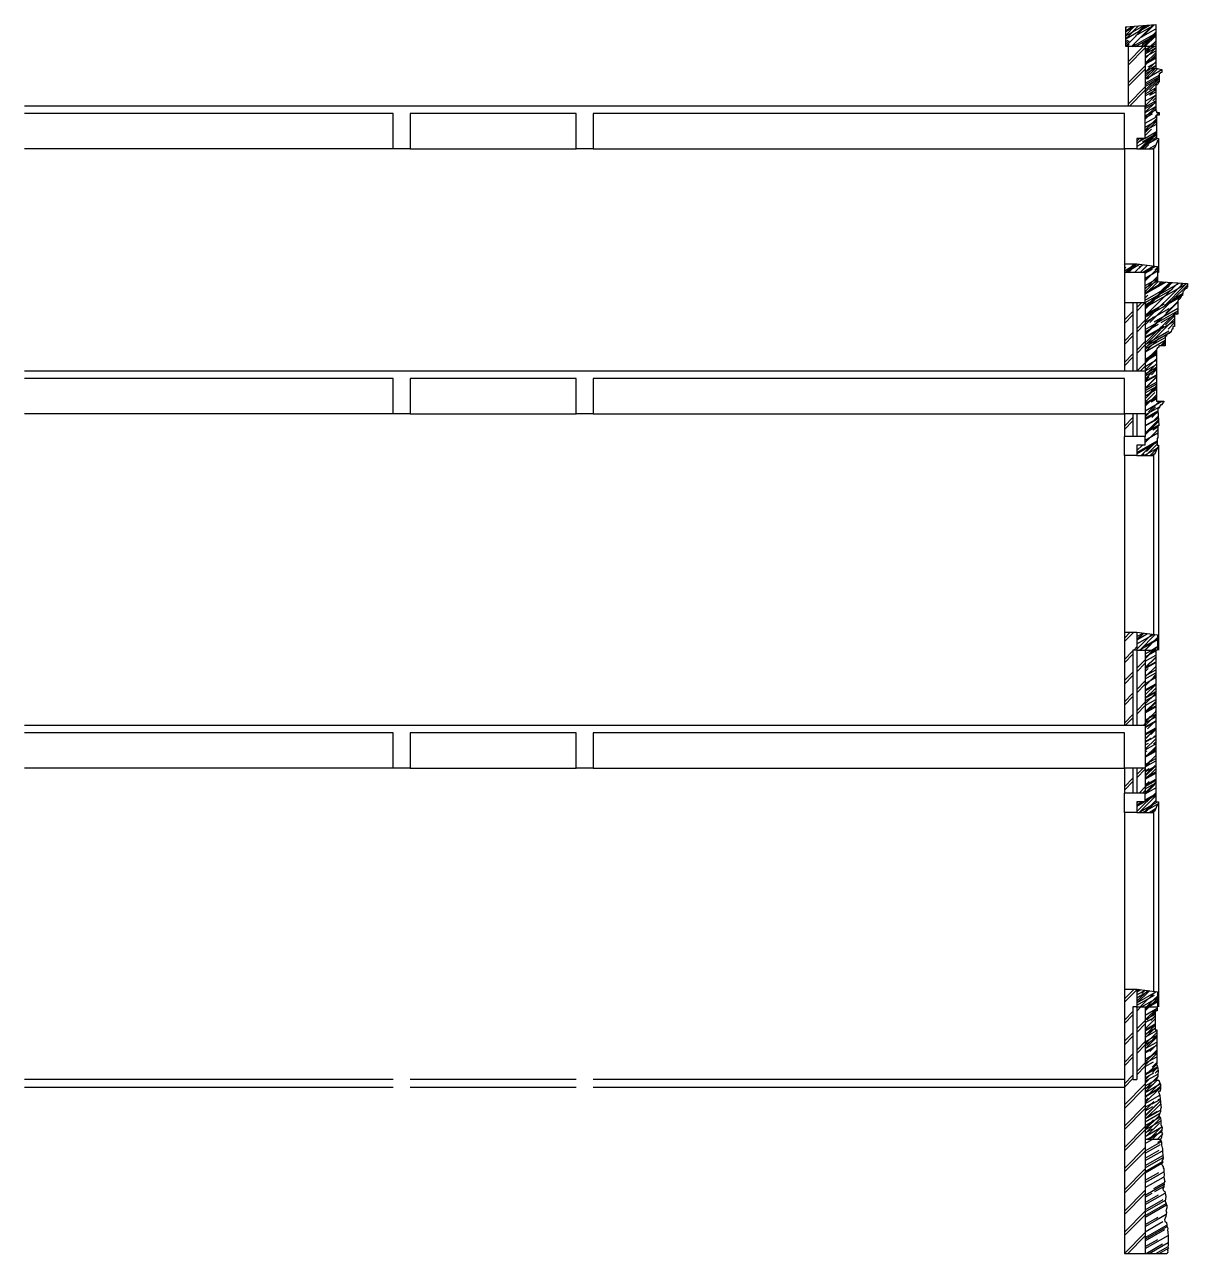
# Model space of a CAD drawing. Header units: millimetres. Extents: x -242071 to 82444, y -53139 to 112036.
# Drawn here: x 66934 to 82444, y -6495 to 9888 of the extents above; entities that cross this region are included whole.
import ezdxf

# ---------------------------------------------------------------- set-up
doc = ezdxf.new("R2010")
doc.units = ezdxf.units.MM
for name, color, linetype in [('Ceilings', 8, 'Continuous'), ('Hatch_Builders_work', 1, 'Continuous'), ('Structural_frames', 3, 'Continuous'), ('Walls_brick_block_etc', 3, 'Continuous')]:
    doc.layers.add(name, color=color, linetype=linetype)
pattern_1 = [(45, (81723.19, 9904.56), (107.7631, 287.3682), [1905, -254, 635, -127]), (45, (81797.72, 10068.9), (-209.24, 29.6348), [381, -41.91, 762, -95.25]), (45, (81691.756, 10025.79), (406.8056, 527.14103), [1016, -177.8, 508, -127])]
pattern_2 = [(45, (-201521.83, -37369.88), (-141.42136, 141.42136), []), (45, (-201544.46, -37347.25), (-141.42136, 141.42136), [])]
pattern_3 = [(30, (-201521.83, -37369.88), (178.4675, 249.685226), [1905, -254, 635, -127]), (30, (-201407.3, -37230.43), (-194.44023, 82.78035), [381, -41.91, 762, -95.25]), (30, (-201520.816, -37244.64), (529.378177, 403.890102), [1016, -177.8, 508, -127])]

msp = doc.modelspace()

# ---------------------------------------------------------------- hatches: boundary and pattern name
at = {"layer": 'Hatch_Builders_work', "linetype": 'Continuous', "lineweight": -3}
h = msp.add_hatch(dxfattribs=at)
h.set_pattern_fill('AR-RROOF', color=1, scale=5, angle=45)
h.set_pattern_definition([(45, (101737.14, 50649.18), (107.76307, 287.3682), [1905, -254, 635, -127]), (45, (101811.68, 50813.52), (-209.23997, 29.63485), [381, -41.91, 762, -95.25]), (45, (101705.71, 50770.41), (406.8056, 527.14103), [1016, -177.8, 508, -127])])
h.paths.add_polyline_path([(82021.7, 9594.5), (82021.7, 9888.4), (81620.7, 9856.4), (81620.7, 9594.5)])
h = msp.add_hatch(dxfattribs=at)
h.set_pattern_fill('AR-RROOF', color=1, scale=5, angle=30)
h.set_pattern_definition([(30, (-201521.83, -37369.88), (178.4675, 249.685226), [1905, -254, 635, -127]), (30, (-201407.3, -37230.43), (-194.44023, 82.78035), [381, -41.91, 762, -95.25]), (30, (-201520.816, -37244.64), (529.378177, 403.890102), [1016, -177.8, 508, -127])])
h.paths.add_polyline_path([(82021.7, 9594.5), (82021.7, 9888.4), (81620.7, 9856.4), (81620.7, 9594.5)])
h = msp.add_hatch(dxfattribs=at)
h.set_pattern_fill('BRICKPLAN', color=1, scale=200, angle=45)
h.set_pattern_definition(pattern_2)
h.paths.add_polyline_path([(81882.7, 8802.4), (81882.7, 9594.5), (81652.7, 9594.5), (81652.7, 8802.4)])
h = msp.add_hatch(dxfattribs=at)
h.set_pattern_fill('AR-RROOF', color=1, scale=5, angle=45)
h.set_pattern_definition(pattern_1)
h.paths.add_polyline_path([(81991.9, 8230.9), (81991.9, 8242.7), (82003.2, 8242.7), (82040, 8324.6), (82040, 8336.9), (82057.5, 8336.9), (82057.5, 8370.2), (82033.7, 8370.2), (82033.7, 8678.9), (82065.8, 8678.9), (82065.8, 8717.9), (82033.9, 8717.9), (82033.9, 8740.2), (82021.7, 8740.2), (82021.7, 9065.8), (82021.7, 9069.9), (82021.7, 9085.8), (82038.8, 9085.8), (82043.3, 9087.4), (82055.1, 9108.4), (82055.1, 9120.2), (82067.5, 9120.2), (82067.5, 9235.3), (82080.7, 9235.3), (82080.7, 9244.7), (82103.2, 9247.8), (82103.2, 9290.9), (82021.7, 9306.6), (82021.7, 9594.5), (81882.7, 9594.5), (81882.7, 8802.4), (81882.7, 8370.2), (81770.7, 8370.2), (81770.7, 8230.9)])
h = msp.add_hatch(dxfattribs=at)
h.set_pattern_fill('AR-RROOF', color=1, scale=100, angle=45)
h.set_pattern_definition([(45, (81723.2, 9904.6), (2155.3, 5747.4), [38100, -5080, 12700, -2540]), (45, (83214, 13191.3), (-4184.8, 592.7), [7620, -838.2, 15240, -1905]), (45, (81094.6, 12329.2), (8136.1, 10542.8), [20320, -3556, 10160, -2540])])
h.paths.add_polyline_path([(81991.9, 8230.9), (81991.9, 8242.7), (82003.2, 8242.7), (82040, 8324.6), (82040, 8336.9), (82057.5, 8336.9), (82057.5, 8370.2), (82033.7, 8370.2), (82033.7, 8678.9), (82065.8, 8678.9), (82065.8, 8717.9), (82033.9, 8717.9), (82033.9, 8740.2), (82021.7, 8740.2), (82021.7, 9065.8), (82021.7, 9069.9), (82021.7, 9085.8), (82038.8, 9085.8), (82043.3, 9087.4), (82055.1, 9108.4), (82055.1, 9120.2), (82067.5, 9120.2), (82067.5, 9235.3), (82080.7, 9235.3), (82080.7, 9244.7), (82103.2, 9247.8), (82103.2, 9290.9), (82021.7, 9306.6), (82021.7, 9594.5), (81882.7, 9594.5), (81882.7, 8802.4), (81882.7, 8370.2), (81770.7, 8370.2), (81770.7, 8230.9)])
h = msp.add_hatch(dxfattribs=at)
h.set_pattern_fill('AR-RROOF', color=1, scale=5, angle=30)
h.set_pattern_definition(pattern_3)
h.paths.add_polyline_path([(81991.9, 8230.9), (81991.9, 8242.7), (82003.2, 8242.7), (82040, 8324.6), (82040, 8336.9), (82057.5, 8336.9), (82057.5, 8370.2), (82033.7, 8370.2), (82033.7, 8678.9), (82065.8, 8678.9), (82065.8, 8717.9), (82033.9, 8717.9), (82033.9, 8740.2), (82021.7, 8740.2), (82021.7, 9065.8), (82021.7, 9069.9), (82021.7, 9085.8), (82038.8, 9085.8), (82043.3, 9087.4), (82055.1, 9108.4), (82055.1, 9120.2), (82067.5, 9120.2), (82067.5, 9235.3), (82080.7, 9235.3), (82080.7, 9244.7), (82103.2, 9247.8), (82103.2, 9290.9), (82021.7, 9306.6), (82021.7, 9594.5), (81882.7, 9594.5), (81882.7, 8802.4), (81882.7, 8370.2), (81770.7, 8370.2), (81770.7, 8230.9)])
h = msp.add_hatch(dxfattribs=at)
h.set_pattern_fill('AR-RROOF', color=1, scale=5, angle=45)
h.set_pattern_definition(pattern_1)
h.paths.add_polyline_path([(82040, 4236.8), (82040, 4249.1), (82057.5, 4249.1), (82057.5, 4282.3), (82039.6, 4282.3), (82039.6, 4373.3), (82050.3, 4373.3), (82050.3, 4540.3), (82064.1, 4540.3), (82049.8, 4753.4), (82050.8, 4772.9), (82064.1, 4772.9), (82074.3, 4796.4), (82074.3, 4806.7), (82086.6, 4806.7), (82086.6, 4819), (82098.9, 4821), (82114.3, 4840.5), (82116.9, 4852.9), (82127.6, 4852.8), (82127.6, 4868.8), (82033.7, 4868.8), (82033.7, 5536.7), (82033.7, 5546.2), (82035.3, 5565.9), (82044.2, 5576.8), (82062.2, 5586.5), (82062.2, 5604.5), (82075.2, 5604.5), (82148.1, 5604.5), (82148.1, 5733.8), (82166, 5733.8), (82166, 5755.5), (82200.6, 5769.6), (82228.8, 5794), (82236.7, 5829.2), (82250, 5829.2), (82250, 5863.2), (82274, 5863.2), (82274, 6028.6), (82315.9, 6028.6), (82315.9, 6210.9), (82322.6, 6210.9), (82322.6, 6224.1), (82333.2, 6224.1), (82347.8, 6235), (82353.2, 6252.8), (82361.5, 6252.8), (82361.5, 6276.3), (82377.9, 6276.3), (82380.9, 6326.5), (82420.9, 6369.6), (82436.3, 6369.6), (82436.3, 6389), (82444.4, 6389), (82444.4, 6434.6), (82045.4, 6462.7), (82045.4, 6661.4), (81770.7, 6696.6), (81603.3, 6696.6), (81603.3, 6584.6), (81882.7, 6584.6), (81882.7, 6184.6), (81882.7, 5271.4), (81882.7, 4699.9), (81882.7, 4397.3), (81882.7, 4282.3), (81770.7, 4282.3), (81770.7, 4143.1), (81991.9, 4143.1), (81991.9, 4154.8), (82003.2, 4154.8)])
h = msp.add_hatch(dxfattribs=at)
h.set_pattern_fill('AR-RROOF', color=1, scale=5, angle=30)
h.set_pattern_definition(pattern_3)
h.paths.add_polyline_path([(82040, 4236.8), (82040, 4249.1), (82057.5, 4249.1), (82057.5, 4282.3), (82039.6, 4282.3), (82039.6, 4373.3), (82050.3, 4373.3), (82050.3, 4540.3), (82064.1, 4540.3), (82049.8, 4753.4), (82050.8, 4772.9), (82064.1, 4772.9), (82074.3, 4796.4), (82074.3, 4806.7), (82086.6, 4806.7), (82086.6, 4819), (82098.9, 4821), (82114.3, 4840.5), (82116.9, 4852.9), (82127.6, 4852.8), (82127.6, 4868.8), (82033.7, 4868.8), (82033.7, 5536.7), (82033.7, 5546.2), (82035.3, 5565.9), (82044.2, 5576.8), (82062.2, 5586.5), (82062.2, 5604.5), (82075.2, 5604.5), (82148.1, 5604.5), (82148.1, 5733.8), (82166, 5733.8), (82166, 5755.5), (82200.6, 5769.6), (82228.8, 5794), (82236.7, 5829.2), (82250, 5829.2), (82250, 5863.2), (82274, 5863.2), (82274, 6028.6), (82315.9, 6028.6), (82315.9, 6210.9), (82322.6, 6210.9), (82322.6, 6224.1), (82333.2, 6224.1), (82347.8, 6235), (82353.2, 6252.8), (82361.5, 6252.8), (82361.5, 6276.3), (82377.9, 6276.3), (82380.9, 6326.5), (82420.9, 6369.6), (82436.3, 6369.6), (82436.3, 6389), (82444.4, 6389), (82444.4, 6434.6), (82045.4, 6462.7), (82045.4, 6661.4), (81770.7, 6696.6), (81603.3, 6696.6), (81603.3, 6584.6), (81882.7, 6584.6), (81882.7, 6184.6), (81882.7, 5271.4), (81882.7, 4699.9), (81882.7, 4397.3), (81882.7, 4282.3), (81770.7, 4282.3), (81770.7, 4143.1), (81991.9, 4143.1), (81991.9, 4154.8), (82003.2, 4154.8)])
h = msp.add_hatch(dxfattribs=at)
h.set_pattern_fill('BRICKPLAN', color=1, scale=200, angle=45)
h.set_pattern_definition(pattern_2)
h.paths.add_polyline_path([(81718.3, 5271.4), (81718.3, 6184.6), (81603.3, 6184.6), (81603.3, 5271.4)])
h = msp.add_hatch(dxfattribs=at)
h.set_pattern_fill('BRICKPLAN', color=1, scale=200, angle=45)
h.set_pattern_definition(pattern_2)
h.paths.add_polyline_path([(81882.7, 5271.4), (81882.7, 6184.6), (81767.7, 6184.6), (81767.7, 5271.4)])
h = msp.add_hatch(dxfattribs=at)
h.set_pattern_fill('BRICKPLAN', color=1, scale=200, angle=45)
h.set_pattern_definition(pattern_2)
h.paths.add_polyline_path([(81718.3, 4397.3), (81718.3, 4699.9), (81603.3, 4699.9), (81603.3, 4397.3)])
h = msp.add_hatch(dxfattribs=at)
h.set_pattern_fill('BRICKPLAN', color=1, scale=200, angle=45)
h.set_pattern_definition(pattern_2)
h.paths.add_polyline_path([(81718.3, 547.4), (81718.3, 1548.5), (81770.7, 1548.5), (81770.7, 1786.7), (81603.3, 1786.7), (81603.3, 547.4)])
h = msp.add_hatch(dxfattribs=at)
h.set_pattern_fill('AR-RROOF', color=1, scale=5, angle=45)
h.set_pattern_definition(pattern_1)
h.paths.add_polyline_path([(82021.7, 1548.5), (82045.4, 1548.5), (82045.4, 1751.5), (81770.7, 1786.7), (81770.7, 1548.5)])
h = msp.add_hatch(dxfattribs=at)
h.set_pattern_fill('AR-RROOF', color=1, scale=5, angle=30)
h.set_pattern_definition(pattern_3)
h.paths.add_polyline_path([(82021.7, 1548.5), (82045.4, 1548.5), (82045.4, 1751.5), (81770.7, 1786.7), (81770.7, 1548.5)])
h = msp.add_hatch(dxfattribs=at)
h.set_pattern_fill('BRICKPLAN', color=1, scale=200, angle=45)
h.set_pattern_definition(pattern_2)
h.paths.add_polyline_path([(81882.7, 547.4), (81882.7, 1548.5), (81770.7, 1548.5), (81767.7, 1548.5), (81767.7, 547.4)])
h = msp.add_hatch(dxfattribs=at)
h.set_pattern_fill('AR-RROOF', color=1, scale=5, angle=45)
h.set_pattern_definition(pattern_1)
h.paths.add_polyline_path([(81991.9, -614.2), (81991.9, -602.4), (82003.2, -602.4), (82040, -520.4), (82040, -508.2), (82057.5, -508.2), (82057.5, -474.9), (82021.7, -474.9), (82021.7, 1548.5), (81882.7, 1548.5), (81882.7, 547.4), (81882.7, -24.1), (81882.7, -359.9), (81882.7, -474.9), (81770.7, -474.9), (81770.7, -614.2)])
h = msp.add_hatch(dxfattribs=at)
h.set_pattern_fill('AR-RROOF', color=1, scale=5, angle=30)
h.set_pattern_definition(pattern_3)
h.paths.add_polyline_path([(81991.9, -614.2), (81991.9, -602.4), (82003.2, -602.4), (82040, -520.4), (82040, -508.2), (82057.5, -508.2), (82057.5, -474.9), (82021.7, -474.9), (82021.7, 1548.5), (81882.7, 1548.5), (81882.7, 547.4), (81882.7, -24.1), (81882.7, -359.9), (81882.7, -474.9), (81770.7, -474.9), (81770.7, -614.2)])
h = msp.add_hatch(dxfattribs=at)
h.set_pattern_fill('BRICKPLAN', color=1, scale=200, angle=45)
h.set_pattern_definition(pattern_2)
h.paths.add_polyline_path([(81718.3, -359.9), (81718.3, -24.1), (81603.3, -24.1), (81603.3, -359.9)])
h = msp.add_hatch(dxfattribs=at)
h.set_pattern_fill('BRICKPLAN', color=1, scale=200, angle=45)
h.set_pattern_definition(pattern_2)
h.paths.add_polyline_path([(81882.7, -359.9), (81882.7, -24.1), (81767.7, -24.1), (81767.7, -359.9)])
h = msp.add_hatch(dxfattribs=at)
h.set_pattern_fill('BRICKPLAN', color=1, scale=200, angle=45)
h.set_pattern_definition(pattern_2)
h.paths.add_polyline_path([(81882.7, -6494.7), (81882.7, -3208.7), (81770.7, -3208.7), (81767.7, -3208.7), (81767.7, -4176.6), (81718.3, -4176.6), (81718.3, -3208.7), (81770.7, -3208.7), (81770.7, -2970.5), (81603.3, -2970.5), (81603.3, -6494.7)])
h = msp.add_hatch(dxfattribs=at)
h.set_pattern_fill('AR-RROOF', color=1, scale=5, angle=45)
h.set_pattern_definition(pattern_1)
h.paths.add_polyline_path([(82045.4, -3208.7), (82045.4, -3005.7), (81770.7, -2970.5), (81770.7, -3208.7)])
h = msp.add_hatch(dxfattribs=at)
h.set_pattern_fill('AR-RROOF', color=1, scale=5, angle=30)
h.set_pattern_definition(pattern_3)
h.paths.add_polyline_path([(82045.4, -3208.7), (82045.4, -3005.7), (81770.7, -2970.5), (81770.7, -3208.7)])
h = msp.add_hatch(dxfattribs=at)
h.set_pattern_fill('AR-RROOF', color=1, scale=5, angle=45)
h.set_pattern_definition(pattern_1)
h.paths.add_polyline_path([(82083.8, -4974.2), (82099.8, -4950.2), (82099.8, -4922.1), (82111.8, -4900.1), (82099.8, -4880.1), (82101.8, -4850.1), (82107.8, -4812.1), (82089.8, -4778.1), (82091.8, -4726.1), (82085.8, -4690.1), (82065, -4660.1), (82071, -4636.1), (82083, -4604.1), (82083, -4572.1), (82093, -4548.1), (82089, -4526.1), (82087, -4472.1), (82079, -4432.1), (82077, -4390.1), (82063.6, -4348.4), (82058.9, -4344.3), (82058.9, -4336.8), (82071.7, -4336.8), (82080.7, -4322.7), (82084.5, -4299.6), (82083.7, -4269.9), (82083.2, -4239.8), (82072.9, -4211.1), (82061.7, -4185.5), (82030.8, -4184.3), (82030.8, -4176.6), (82051.3, -4142), (82051.3, -4108.7), (82052.1, -4063.5), (82048.3, -4028.6), (82044.4, -4007.6), (82037.2, -3979.4), (82020.8, -3972.8), (82035.6, -3972.8), (82035.6, -3512.1), (82015.9, -3512.1), (82015.9, -3260.3), (82039.1, -3260.3), (82039.1, -3208.7), (81882.7, -3208.7), (81882.7, -4974.2)])
h = msp.add_hatch(dxfattribs=at)
h.set_pattern_fill('AR-RROOF', color=1, scale=5, angle=30)
h.set_pattern_definition(pattern_3)
h.paths.add_polyline_path([(82083.8, -4974.2), (82099.8, -4950.2), (82099.8, -4922.1), (82111.8, -4900.1), (82099.8, -4880.1), (82101.8, -4850.1), (82107.8, -4812.1), (82089.8, -4778.1), (82091.8, -4726.1), (82085.8, -4690.1), (82065, -4660.1), (82071, -4636.1), (82083, -4604.1), (82083, -4572.1), (82093, -4548.1), (82089, -4526.1), (82087, -4472.1), (82079, -4432.1), (82077, -4390.1), (82063.6, -4348.4), (82058.9, -4344.3), (82058.9, -4336.8), (82071.7, -4336.8), (82080.7, -4322.7), (82084.5, -4299.6), (82083.7, -4269.9), (82083.2, -4239.8), (82072.9, -4211.1), (82061.7, -4185.5), (82030.8, -4184.3), (82030.8, -4176.6), (82051.3, -4142), (82051.3, -4108.7), (82052.1, -4063.5), (82048.3, -4028.6), (82044.4, -4007.6), (82037.2, -3979.4), (82020.8, -3972.8), (82035.6, -3972.8), (82035.6, -3512.1), (82015.9, -3512.1), (82015.9, -3260.3), (82039.1, -3260.3), (82039.1, -3208.7), (81882.7, -3208.7), (81882.7, -4974.2)])
h = msp.add_hatch(dxfattribs=at)
h.set_pattern_fill('AR-RROOF', color=1, scale=5, angle=30)
h.set_pattern_definition([(30, (-238113.88, -4498.6), (178.4675, 249.685226), [1905, -254, 635, -127]), (30, (-237999.35, -4359.15), (-194.44023, 82.78035), [381, -41.91, 762, -95.25]), (30, (-238112.86, -4373.36), (529.378177, 403.890102), [1016, -177.8, 508, -127])])
h.paths.add_polyline_path([(82171.2, -6494.7), (82184.6, -6478.3), (82179.4, -6462.9), (82184.6, -6450.6), (82178.4, -6439.4), (82190.7, -6423), (82183.5, -6408.6), (82188.7, -6390.2), (82185.6, -6362.5), (82188.7, -6342), (82187.6, -6307.2), (82185.6, -6267.3), (82184.6, -6205.9), (82179.4, -6183.4), (82181.5, -6157.8), (82171.2, -6133.2), (82168.2, -6114.7), (82163.4, -6080.8), (82144.9, -6063.3), (82136.7, -6044.9), (82149, -6023.4), (82156, -6002.8), (82167.2, -5946.8), (82156, -5929.2), (82168.8, -5887.6), (82168.8, -5855.6), (82148, -5798), (82157.6, -5734), (82144.5, -5670), (82132.1, -5664.9), (82126.7, -5656.9), (82117.6, -5639.1), (82114.6, -5628.5), (82131, -5608.1), (82127.9, -5590.6), (82134, -5575.3), (82129.9, -5554.8), (82141.2, -5536.4), (82133, -5506.6), (82127.9, -5471.8), (82135.1, -5445.2), (82130.3, -5402.3), (82131.3, -5387.9), (82130.9, -5369.1), (82117.2, -5345.3), (82120.2, -5331.2), (82105.8, -5318.4), (82100.6, -5299.7), (82114.9, -5272.1), (82104.7, -5255.7), (82114.9, -5246.4), (82121, -5214.7), (82114.9, -5193.2), (82116.9, -5174.7), (82110.8, -5148.1), (82110.8, -5130.7), (82113.9, -5094.8), (82106.7, -5086.7), (82099.5, -5052.8), (82099.5, -5009.8), (82083.8, -4974.2), (81882.7, -4974.2), (81882.7, -6494.7)])

# ---------------------------------------------------------------- linework, layer by layer
at = {"layer": 'Ceilings', "color": 2, "linetype": 'Continuous', "lineweight": -3}
msp.add_line((81603.3, -6494.7), (82171.2, -6494.7), dxfattribs=at)
at = {"layer": 'Structural_frames', "color": 5, "linetype": 'Continuous', "lineweight": -3}
for p, q in [((81882.7, 8802.4), (66933.7, 8802.4)), ((71849.7, 8700.8), (66933.7, 8700.8)), ((71849.7, 8230.9), (71849.7, 8700.8)), ((74289.4, 8700.8), (72078.3, 8700.8)), ((72078.3, 8700.8), (72078.3, 8230.9)), ((74289.4, 8230.9), (74289.4, 8700.8)), ((74518, 8700.8), (74518, 8230.9)), ((81603.3, 8700.8), (74518, 8700.8)), ((81603.3, 8230.9), (81603.3, 8700.8)), ((81882.7, 8370.2), (81882.7, 8802.4)), ((81770.7, 8370.2), (81770.7, 8230.9)), ((81882.7, 8370.2), (81770.7, 8370.2)), ((72078.3, 8230.9), (71849.7, 8230.9)), ((74518, 8230.9), (74289.4, 8230.9)), ((81770.7, 8230.9), (81603.3, 8230.9)), ((66933.7, 5271.4), (81882.7, 5271.4)), ((66933.7, 5271.4), (81882.7, 5271.4)), ((81882.7, 5271.4), (81882.7, 4699.9)), ((81882.7, 5271.4), (81882.7, 4699.9)), ((71849.7, 5169.8), (66933.7, 5169.8)), ((71849.7, 5169.8), (66933.7, 5169.8)), ((71849.7, 4699.9), (71849.7, 5169.8)), ((71849.7, 4699.9), (71849.7, 5169.8)), ((74289.4, 5169.8), (72078.3, 5169.8)), ((72078.3, 5169.8), (72078.3, 4699.9)), ((72078.3, 5169.8), (72078.3, 4699.9)), ((74289.4, 5169.8), (72078.3, 5169.8)), ((74289.4, 4699.9), (74289.4, 5169.8)), ((74289.4, 4699.9), (74289.4, 5169.8)), ((74518, 5169.8), (74518, 4699.9)), ((81603.3, 5169.8), (74518, 5169.8)), ((81603.3, 5169.8), (74518, 5169.8)), ((74518, 5169.8), (74518, 4699.9)), ((81603.3, 4699.9), (81603.3, 5169.8)), ((81603.3, 4699.9), (81603.3, 5169.8)), ((72078.3, 4699.9), (71849.7, 4699.9)), ((72078.3, 4699.9), (71849.7, 4699.9)), ((74518, 4699.9), (74289.4, 4699.9)), ((74518, 4699.9), (74289.4, 4699.9)), ((81882.7, 4699.9), (81603.3, 4699.9)), ((81882.7, 4699.9), (81603.3, 4699.9)), ((81882.7, 4282.3), (81770.7, 4282.3)), ((81770.7, 4282.3), (81770.7, 4143.1)), ((81770.7, 4143.1), (81603.3, 4143.1)), ((66933.7, 547.4), (81882.7, 547.4)), ((81882.7, 547.4), (81882.7, -24.1)), ((71849.7, 445.8), (66933.7, 445.8)), ((71849.7, -24.1), (71849.7, 445.8)), ((74289.4, 445.8), (72078.3, 445.8)), ((72078.3, 445.8), (72078.3, -24.1)), ((74289.4, -24.1), (74289.4, 445.8)), ((74518, 445.8), (74518, -24.1)), ((81603.3, 445.8), (74518, 445.8)), ((81603.3, -24.1), (81603.3, 445.8)), ((72078.3, -24.1), (71849.7, -24.1)), ((74518, -24.1), (74289.4, -24.1)), ((81882.7, -24.1), (81603.3, -24.1)), ((81770.7, -474.9), (81770.7, -614.2)), ((81882.7, -474.9), (81770.7, -474.9)), ((81770.7, -614.2), (81603.3, -614.2)), ((71849.7, -4176.6), (66933.7, -4176.6)), ((74289.4, -4176.6), (72078.3, -4176.6)), ((81603.3, -4176.6), (74518, -4176.6)), ((71849.7, -4281.6), (66933.7, -4281.6)), ((74289.4, -4281.6), (72078.3, -4281.6)), ((81603.3, -4281.6), (74518, -4281.6))]:
    msp.add_line(p, q, dxfattribs=at)
at = {"layer": 'Structural_frames', "color": 1, "linetype": 'Continuous', "lineweight": -3}
for p, q in [((71849.7, 8230.9), (66933.7, 8230.9)), ((72078.3, 8230.9), (74289.4, 8230.9)), ((74518, 8230.9), (81603.3, 8230.9)), ((71849.7, 4699.9), (66933.7, 4699.9)), ((72078.3, 4699.9), (74289.4, 4699.9)), ((74518, 4699.9), (81603.3, 4699.9)), ((71849.7, -24.1), (66933.7, -24.1)), ((72078.3, -24.1), (74289.4, -24.1)), ((74518, -24.1), (81603.3, -24.1))]:
    msp.add_line(p, q, dxfattribs=at)
at = {"layer": 'Structural_frames', "color": 5, "linetype": 'Continuous', "lineweight": -3}
msp.add_lwpolyline([(81603.3, 6584.6), (81603.3, 6184.6), (81882.7, 6184.6), (81882.7, 6584.6)], close=True, dxfattribs=at)
at = {"layer": 'Walls_brick_block_etc', "color": 5, "linetype": 'Continuous', "lineweight": -3}
for p, q in [((81620.7, 9856.4), (82021.7, 9888.4)), ((81620.7, 9594.5), (81620.7, 9856.4)), ((82021.7, 9888.4), (82021.7, 9594.5)), ((82021.7, 9594.5), (81620.7, 9594.5)), ((81603.3, 4143.1), (81603.3, 4397.3)), ((81882.7, 4397.3), (81603.3, 4397.3)), ((81882.7, 4282.3), (81882.7, 4397.3)), ((81603.3, -614.2), (81603.3, -359.9)), ((81882.7, -359.9), (81603.3, -359.9)), ((81882.7, -474.9), (81882.7, -359.9))]:
    msp.add_line(p, q, dxfattribs=at)
at = {"layer": 'Walls_brick_block_etc', "color": 3, "linetype": 'Continuous', "lineweight": -3}
for p, q in [((81652.7, 9594.5), (81652.7, 8802.4)), ((81882.7, 9594.5), (81882.7, 8802.4)), ((81603.3, 6184.6), (81603.3, 5271.4)), ((81718.3, 6184.6), (81718.3, 5271.4)), ((81767.7, 6184.6), (81767.7, 5271.4)), ((81882.7, 6184.6), (81882.7, 5271.4)), ((81603.3, 4699.9), (81603.3, 4397.3)), ((81718.3, 4699.9), (81718.3, 4397.3)), ((81767.7, 4699.9), (81767.7, 4397.3)), ((81767.7, 4699.9), (81767.7, 4397.3)), ((81882.7, 4699.9), (81882.7, 4397.3)), ((81603.3, 1786.7), (81770.7, 1786.7)), ((81603.3, 1786.7), (81603.3, 547.4)), ((81718.3, 1548.5), (81718.3, 547.4)), ((81770.7, 1548.5), (81718.3, 1548.5)), ((81767.7, 1548.5), (81767.7, 547.4)), ((81882.7, 1548.5), (81882.7, 547.4)), ((81603.3, -24.1), (81603.3, -359.9)), ((81718.3, -24.1), (81718.3, -359.9)), ((81767.7, -24.1), (81767.7, -359.9)), ((81882.7, -24.1), (81882.7, -359.9)), ((81603.3, -2970.5), (81770.7, -2970.5)), ((81603.3, -2970.5), (81603.3, -6494.7)), ((81770.7, -3208.7), (81718.3, -3208.7)), ((81718.3, -3208.7), (81718.3, -4176.6)), ((81767.7, -3208.7), (81767.7, -4176.6)), ((81882.7, -3208.7), (81882.7, -6494.7)), ((81718.3, -4176.6), (81767.7, -4176.6)), ((82083.8, -4974.2), (81882.7, -4974.2))]:
    msp.add_line(p, q, dxfattribs=at)
at = {"layer": 'Walls_brick_block_etc', "color": 2, "linetype": 'Continuous', "lineweight": -3}
for p, q in [((82021.7, 9594.5), (82021.7, 9306.6)), ((82021.7, 9306.6), (82103.2, 9290.9)), ((82067.5, 9235.3), (82067.5, 9120.2)), ((82080.7, 9235.3), (82067.5, 9235.3)), ((82103.2, 9247.8), (82080.7, 9244.7)), ((82080.7, 9244.7), (82080.7, 9235.3)), ((82103.2, 9290.9), (82103.2, 9247.8)), ((82038.8, 9085.8), (82021.7, 9085.8)), ((82021.7, 9085.8), (82021.7, 9069.9)), ((82021.7, 9069.9), (82021.7, 9065.8)), ((82021.7, 9065.8), (82021.7, 8740.2)), ((82043.3, 9087.4), (82038.8, 9085.8)), ((82055.1, 9108.4), (82043.3, 9087.4)), ((82055.1, 9120.2), (82055.1, 9108.4)), ((82067.5, 9120.2), (82055.1, 9120.2)), ((82021.7, 8740.2), (82033.9, 8740.2)), ((82033.9, 8740.2), (82033.9, 8717.9)), ((82033.9, 8717.9), (82065.8, 8717.9)), ((82065.8, 8717.9), (82065.8, 8678.9)), ((82033.7, 8678.9), (82033.7, 8370.2)), ((82065.8, 8678.9), (82033.7, 8678.9)), ((82033.7, 8370.2), (82033.7, 8370.2)), ((82033.7, 8370.2), (82057.5, 8370.2)), ((82057.5, 8370.2), (82057.5, 8336.9)), ((81770.7, 8230.9), (81991.9, 8230.9)), ((82003.2, 8242.7), (81991.9, 8242.7)), ((81991.9, 8242.7), (81991.9, 8230.9)), ((82040, 8324.6), (82003.2, 8242.7)), ((82057.5, 8336.9), (82040, 8336.9)), ((82040, 8336.9), (82040, 8324.6)), ((81603.3, 6696.6), (81603.3, 6584.6)), ((81603.3, 6696.6), (81770.7, 6696.6)), ((81770.7, 6696.6), (82045.4, 6661.4)), ((82045.4, 6661.4), (82045.4, 6462.7)), ((82045.4, 6462.7), (82444.4, 6434.6)), ((82444.4, 6434.6), (82444.4, 6389)), ((82347.8, 6235), (82333.2, 6224.1)), ((82353.2, 6252.8), (82347.8, 6235)), ((82361.5, 6252.8), (82353.2, 6252.8)), ((82361.5, 6276.3), (82361.5, 6252.8)), ((82377.9, 6276.3), (82361.5, 6276.3)), ((82380.9, 6326.5), (82377.9, 6276.3)), ((82420.9, 6369.6), (82380.9, 6326.5)), ((82436.3, 6369.6), (82420.9, 6369.6)), ((82444.4, 6389), (82436.3, 6389)), ((82436.3, 6389), (82436.3, 6369.6)), ((82322.6, 6210.9), (82315.9, 6210.9)), ((82315.9, 6210.9), (82315.9, 6028.6)), ((82333.2, 6224.1), (82322.6, 6224.1)), ((82322.6, 6224.1), (82322.6, 6210.9)), ((82274, 6028.6), (82274, 5863.2)), ((82315.9, 6028.6), (82274, 6028.6)), ((82200.6, 5769.6), (82166, 5755.5)), ((82166, 5755.5), (82166, 5733.8)), ((82228.8, 5794), (82200.6, 5769.6)), ((82236.7, 5829.2), (82228.8, 5794)), ((82250, 5829.2), (82236.7, 5829.2)), ((82250, 5863.2), (82250, 5829.2)), ((82274, 5863.2), (82250, 5863.2)), ((82044.2, 5576.8), (82035.3, 5565.9)), ((82062.2, 5586.5), (82044.2, 5576.8)), ((82075.2, 5604.5), (82062.2, 5604.5)), ((82062.2, 5604.5), (82062.2, 5586.5)), ((82148.1, 5604.5), (82075.2, 5604.5)), ((82166, 5733.8), (82148.1, 5733.8)), ((82148.1, 5733.8), (82148.1, 5604.5)), ((82035.3, 5565.9), (82033.7, 5546.2)), ((82033.7, 5546.2), (82033.7, 5536.7)), ((82033.7, 5536.7), (82033.7, 4868.8)), ((82033.7, 4868.8), (82127.6, 4868.8)), ((82050.8, 4772.9), (82049.8, 4753.4)), ((82049.8, 4753.4), (82064.1, 4540.3)), ((82064.1, 4772.9), (82050.8, 4772.9)), ((82074.3, 4796.4), (82064.1, 4772.9)), ((82074.3, 4806.7), (82074.3, 4796.4)), ((82086.6, 4806.7), (82074.3, 4806.7)), ((82098.9, 4821), (82086.6, 4819)), ((82086.6, 4819), (82086.6, 4806.7)), ((82114.3, 4840.5), (82098.9, 4821)), ((82116.9, 4852.9), (82114.3, 4840.5)), ((82127.6, 4852.8), (82116.9, 4852.9)), ((82127.6, 4868.8), (82127.6, 4852.8)), ((82064.1, 4540.3), (82050.3, 4540.3)), ((82050.3, 4540.3), (82050.3, 4373.3)), ((82050.3, 4373.3), (82039.6, 4373.3)), ((82039.6, 4373.3), (82039.6, 4282.3)), ((82039.6, 4282.3), (82057.5, 4282.3)), ((82057.5, 4282.3), (82057.5, 4249.1)), ((81770.7, 4143.1), (81991.9, 4143.1)), ((81991.9, 4154.8), (81991.9, 4143.1)), ((82003.2, 4154.8), (81991.9, 4154.8)), ((82040, 4236.8), (82003.2, 4154.8)), ((82057.5, 4249.1), (82040, 4249.1)), ((82040, 4249.1), (82040, 4236.8)), ((81770.7, 1786.7), (82045.4, 1751.5)), ((81770.7, 1786.7), (81770.7, 1548.5)), ((82045.4, 1751.5), (82045.4, 1548.5)), ((81770.7, 1548.5), (82021.7, 1548.5)), ((82021.7, 1548.5), (82021.7, -474.9)), ((82045.4, 1548.5), (82021.7, 1548.5)), ((82021.7, -474.9), (82057.5, -474.9)), ((82057.5, -474.9), (82057.5, -508.2)), ((81770.7, -614.2), (81991.9, -614.2)), ((82003.2, -602.4), (81991.9, -602.4)), ((81991.9, -602.4), (81991.9, -614.2)), ((82040, -520.4), (82003.2, -602.4)), ((82040, -508.2), (82040, -520.4)), ((82057.5, -508.2), (82040, -508.2)), ((81770.7, -2970.5), (82045.4, -3005.7)), ((81770.7, -2970.5), (81770.7, -3208.7)), ((82045.4, -3005.7), (82045.4, -3208.7)), ((81770.7, -3208.7), (82045.4, -3208.7)), ((82015.9, -3260.3), (82015.9, -3512.1)), ((82039.1, -3260.3), (82015.9, -3260.3)), ((82039.1, -3208.7), (82039.1, -3260.3)), ((82015.9, -3512.1), (82035.6, -3512.1)), ((82035.6, -3512.1), (82035.6, -3972.8)), ((82020.8, -3972.8), (82037.2, -3979.4)), ((82035.6, -3972.8), (82020.8, -3972.8)), ((82037.2, -3979.4), (82044.4, -4007.6)), ((82044.4, -4007.6), (82048.3, -4028.6)), ((82048.3, -4028.6), (82052.1, -4063.5)), ((82052.1, -4063.5), (82051.3, -4108.7)), ((82051.3, -4142), (82030.8, -4176.6)), ((82030.8, -4176.6), (82030.8, -4184.3)), ((82030.8, -4184.3), (82061.7, -4185.5)), ((82051.3, -4108.7), (82051.3, -4142)), ((82061.7, -4185.5), (82072.9, -4211.1)), ((82072.9, -4211.1), (82083.2, -4239.8)), ((82083.2, -4239.8), (82083.7, -4269.9)), ((82058.9, -4336.8), (82058.9, -4344.3)), ((82071.7, -4336.8), (82058.9, -4336.8)), ((82058.9, -4344.3), (82063.6, -4348.4)), ((82063.6, -4348.4), (82077, -4390.1)), ((82080.7, -4322.7), (82071.7, -4336.8)), ((82077, -4390.1), (82079, -4432.1)), ((82084.5, -4299.6), (82080.7, -4322.7)), ((82083.7, -4269.9), (82084.5, -4299.6)), ((82079, -4432.1), (82087, -4472.1)), ((82093, -4548.1), (82083, -4572.1)), ((82083, -4572.1), (82083, -4604.1)), ((82087, -4472.1), (82089, -4526.1)), ((82089, -4526.1), (82093, -4548.1)), ((82071, -4636.1), (82065, -4660.1)), ((82065, -4660.1), (82085.8, -4690.1)), ((82083, -4604.1), (82071, -4636.1)), ((82085.8, -4690.1), (82091.8, -4726.1)), ((82091.8, -4726.1), (82089.8, -4778.1)), ((82089.8, -4778.1), (82107.8, -4812.1)), ((82101.8, -4850.1), (82099.8, -4880.1)), ((82099.8, -4880.1), (82111.8, -4900.1)), ((82111.8, -4900.1), (82099.8, -4922.1)), ((82107.8, -4812.1), (82101.8, -4850.1)), ((82099.8, -4950.2), (82083.8, -4974.2)), ((82083.8, -4974.2), (82099.5, -5009.8)), ((82099.5, -5009.8), (82099.5, -5052.8)), ((82099.5, -5052.8), (82106.7, -5086.7)), ((82099.8, -4922.1), (82099.8, -4950.2)), ((82106.7, -5086.7), (82113.9, -5094.8)), ((82113.9, -5094.8), (82110.8, -5130.7)), ((82110.8, -5130.7), (82110.8, -5148.1)), ((82110.8, -5148.1), (82116.9, -5174.7)), ((82116.9, -5174.7), (82114.9, -5193.2)), ((82114.9, -5193.2), (82121, -5214.7)), ((82121, -5214.7), (82114.9, -5246.4)), ((82114.9, -5272.1), (82100.6, -5299.7)), ((82100.6, -5299.7), (82105.8, -5318.4)), ((82114.9, -5246.4), (82104.7, -5255.7)), ((82104.7, -5255.7), (82114.9, -5272.1)), ((82105.8, -5318.4), (82120.2, -5331.2)), ((82120.2, -5331.2), (82117.2, -5345.3)), ((82117.2, -5345.3), (82130.9, -5369.1)), ((82131.3, -5387.9), (82130.3, -5402.3)), ((82130.3, -5402.3), (82135.1, -5445.2)), ((82130.9, -5369.1), (82131.3, -5387.9)), ((82135.1, -5445.2), (82127.9, -5471.8)), ((82127.9, -5471.8), (82133, -5506.6)), ((82141.2, -5536.4), (82129.9, -5554.8)), ((82129.9, -5554.8), (82134, -5575.3)), ((82133, -5506.6), (82141.2, -5536.4)), ((82131, -5608.1), (82114.6, -5628.5)), ((82114.6, -5628.5), (82117.6, -5639.1)), ((82117.6, -5639.1), (82126.7, -5656.9)), ((82126.7, -5656.9), (82132.1, -5664.9)), ((82134, -5575.3), (82127.9, -5590.6)), ((82127.9, -5590.6), (82131, -5608.1)), ((82132.1, -5664.9), (82144.5, -5670)), ((82144.5, -5670), (82157.6, -5734)), ((82157.6, -5734), (82148, -5798)), ((82148, -5798), (82168.8, -5855.6)), ((82168.8, -5887.6), (82156, -5929.2)), ((82168.8, -5855.6), (82168.8, -5887.6)), ((82149, -6023.4), (82136.7, -6044.9)), ((82136.7, -6044.9), (82144.9, -6063.3)), ((82156, -6002.8), (82149, -6023.4)), ((82156, -5929.2), (82167.2, -5946.8)), ((82167.2, -5946.8), (82156, -6002.8)), ((82144.9, -6063.3), (82163.4, -6080.8)), ((82163.4, -6080.8), (82168.2, -6114.7)), ((82168.2, -6114.7), (82171.2, -6133.2)), ((82171.2, -6133.2), (82181.5, -6157.8)), ((82181.5, -6157.8), (82179.4, -6183.4)), ((82179.4, -6183.4), (82184.6, -6205.9)), ((82184.6, -6205.9), (82185.6, -6267.3)), ((82185.6, -6267.3), (82187.6, -6307.2)), ((82188.7, -6342), (82185.6, -6362.5)), ((82185.6, -6362.5), (82188.7, -6390.2)), ((82187.6, -6307.2), (82188.7, -6342)), ((82184.6, -6478.3), (82171.2, -6494.7)), ((82190.7, -6423), (82178.4, -6439.4)), ((82178.4, -6439.4), (82184.6, -6450.6)), ((82184.6, -6450.6), (82179.4, -6462.9)), ((82179.4, -6462.9), (82184.6, -6478.3)), ((82188.7, -6390.2), (82183.5, -6408.6)), ((82183.5, -6408.6), (82190.7, -6423))]:
    msp.add_line(p, q, dxfattribs=at)
at = {"layer": 'Walls_brick_block_etc', "color": 1, "linetype": 'Continuous', "lineweight": -3}
for p, q in [((81603.3, 8230.9), (81603.3, 6696.6)), ((81991.9, 8230.9), (81991.9, 6668.2)), ((82057.5, 8336.9), (82057.5, 6584.6)), ((82057.5, 6584.6), (82045.4, 6584.6)), ((82057.5, 4282.3), (82057.5, 1548.5)), ((81603.3, 4143.1), (81603.3, 1786.7)), ((81991.9, 4143.1), (81991.9, 1757.4)), ((82057.5, -474.9), (82057.5, -3208.7)), ((81603.3, -614.2), (81603.3, -2970.5)), ((81991.9, -614.2), (81991.9, -2999.8))]:
    msp.add_line(p, q, dxfattribs=at)

doc.saveas('drawing.dxf')
